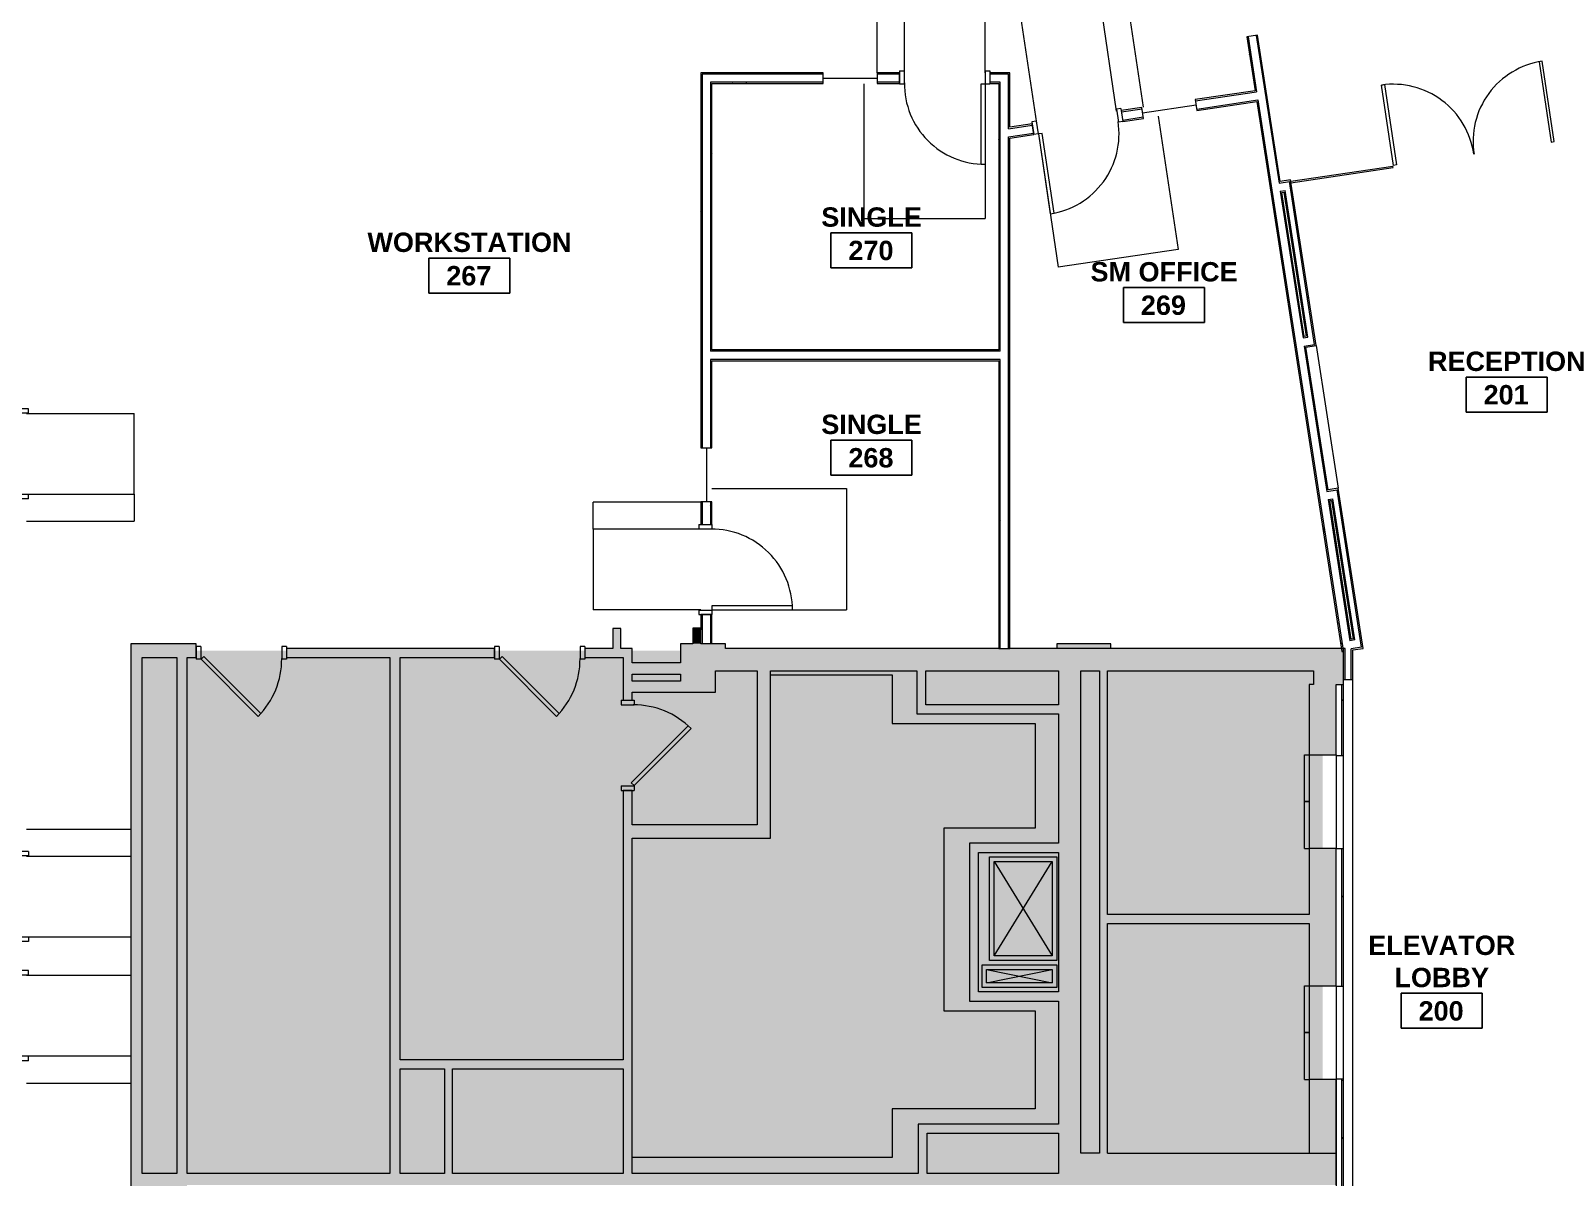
# Model space of a CAD drawing. Header units: inches. Extents: x 25331 to 28023, y 11893 to 13691.
# Drawn here: x 26046 to 26722, y 12765 to 13274 of the extents above; entities that cross this region are included whole.
import ezdxf

# ---------------------------------------------------------------- set-up
doc = ezdxf.new("R2010")
doc.units = ezdxf.units.IN
doc.header["$MEASUREMENT"] = 0
for name, color, linetype, lineweight in [('A-AREA-IDEN', 1, 'Continuous', 9), ('A-DETL', 8, 'Continuous', 13), ('A-DETL-GENF', 247, 'Continuous', 9), ('A-DETL-MEDM', 8, 'Continuous', 13), ('A-DOOR', 8, 'Continuous', 13), ('A-DOOR-FRAM', 8, 'Continuous', 20), ('A-GENM', 8, 'Continuous', 13), ('A-GLAZ', 8, 'Continuous', 13), ('A-WALL', 8, 'Continuous', 13), ('A-WALL-PATT', 8, 'Continuous', 13), ('I-WALL', 8, 'Continuous', 13), ('Q-SPCQ', 8, 'Continuous', 9)]:
    doc.layers.add(name, color=color, linetype=linetype, lineweight=lineweight)
doc.styles.add('Swis721 Lt BT_B', font='', dxfattribs={"height": 8.583975})
doc.styles.get('Swis721 Lt BT_B').set_extended_font_data('Swis721 Lt BT', bold=True)
pattern_1 = [(0, (0, 0), (30.72, 7.68), [1.267, -21.773, 1.267, -21.773, -122.88]), (0, (0, 0), (30.72, 7.68), [-46.08, 1.267, -44.813, 1.267, -21.773, -53.76]), (0, (0, 0), (30.72, 7.68), [-115.2, 1.267, -14.093, 1.267, -37.133]), (120, (11.52, 3.84), (-22.0110751, 22.7643004), [1.267, -21.773, 1.267, -21.773, -122.88]), (120, (11.52, 3.84), (-22.0110751, 22.7643004), [-46.08, 1.267, -44.813, 1.267, -21.773, -53.76]), (120, (11.52, 3.84), (-22.0110751, 22.7643004), [-115.2, 1.267, -14.093, 1.267, -37.133]), (240, (15.36, 19.2), (-8.7089249, -30.4443004), [1.267, -21.773, 1.267, -21.773, -122.88]), (240, (15.36, 19.2), (-8.7089249, -30.4443004), [-46.08, 1.267, -44.813, 1.267, -21.773, -53.76]), (240, (15.36, 19.2), (-8.7089249, -30.4443004), [-115.2, 1.267, -14.093, 1.267, -37.133])]

# ---------------------------------------------------------------- blocks, each defined once
blk = doc.blocks.new('Single Flush - OTJ_SOLIDFLUSH_ALUM-4757540-FIRST FLOOR CONSTRUCTION')
at = {"layer": 'A-DOOR'}
for p, q in [((-7.42, 28.2), (-8.65, 26.96)), ((17.91, 2.87), (-7.42, 28.2)), ((-8.65, 26.96), (16.67, 1.64)), ((16.67, 1.64), (17.91, 2.87))]:
    blk.add_line(p, q, dxfattribs=at)
blk.add_arc((17.91, 2.87), 35.81, 135, 180.5, dxfattribs=at)
at = {"layer": 'A-DOOR-FRAM'}
for p, q in [((-20, -2.88), (-20, 2.87)), ((-20, 2.87), (-18, 2.87)), ((-18, -2.88), (-18, 2.87)), ((18, -2.88), (18, 2.87)), ((18, 2.87), (20, 2.87)), ((20, -2.88), (20, 2.87)), ((-20, -2.88), (-18, -2.88)), ((18, -2.88), (20, -2.88))]:
    blk.add_line(p, q, dxfattribs=at)
blk = doc.blocks.new('Single Flush - OTJ_SOLIDFLUSH_ALUM-4900816-FIRST FLOOR CONSTRUCTION')
at = {"layer": 'A-DOOR'}
for p, q in [((16.16, 38.25), (16.16, 2.44)), ((17.91, 38.25), (16.16, 38.25)), ((17.91, 2.44), (17.91, 38.25)), ((16.16, 2.44), (17.91, 2.44))]:
    blk.add_line(p, q, dxfattribs=at)
blk.add_arc((17.91, 2.44), 35.81, 90, 180.5, dxfattribs=at)
at = {"layer": 'A-DOOR-FRAM'}
for p, q in [((-20, -3.31), (-20, 2.44)), ((-20, 2.44), (-18, 2.44)), ((-18, -3.31), (-18, 2.44)), ((18, -3.31), (18, 2.44)), ((18, 2.44), (20, 2.44)), ((20, -3.31), (20, 2.44)), ((-20, -3.31), (-18, -3.31)), ((18, -3.31), (20, -3.31))]:
    blk.add_line(p, q, dxfattribs=at)
at = {"layer": 'A-GENM'}
for p, q in [((-35.91, 62.25), (17.91, 62.25)), ((-35.91, 2.44), (-35.91, 62.25)), ((17.91, 2.44), (17.91, 62.25)), ((17.87, 2.44), (17.91, 2.44)), ((-29.91, -2.44), (-29.91, -50.25)), ((-17.91, -2.44), (-17.91, -50.25)), ((17.87, -2.44), (17.91, -2.44)), ((17.91, -2.44), (17.91, -50.25)), ((-17.91, -50.25), (-29.91, -50.25)), ((-17.91, -50.25), (17.91, -50.25))]:
    blk.add_line(p, q, dxfattribs=at)
blk = doc.blocks.new('Frameless opening with glazing - 24_ x 96_-4900874-FIRST FLOOR CONSTRUCTION')
at = {"layer": 'A-GLAZ'}
blk.add_line((-13.5, 0.0625), (10.5, 0.0625), dxfattribs=at)
blk = doc.blocks.new('Double Glass - Type 1-4810001-FIRST FLOOR CONSTRUCTION')
at = {"layer": 'A-DOOR'}
for p, q in [((-32.07, 36.78), (-30.69, 36.78)), ((-32.07, 0.78), (-32.07, 36.78)), ((-30.69, 36.78), (-30.69, 0.78)), ((38.68, 36.78), (38.68, 0.78)), ((40.06, 36.78), (38.68, 36.78)), ((40.06, 0.78), (40.06, 36.78)), ((-30.69, 0.78), (-32.07, 0.78)), ((38.68, 0.78), (40.06, 0.78))]:
    blk.add_line(p, q, dxfattribs=at)
for centre, start, end in [((-32.07, 0.78), 359.5, 90), ((40.06, 0.78), 90, 180.5)]:
    blk.add_arc(centre, 36, start, end, dxfattribs=at)
blk = doc.blocks.new('Single Flush - OTJ_SOLIDFLUSH_ALUM-V2-FIRST FLOOR CONSTRUCTION')
at = {"layer": 'A-DOOR'}
for p, q in [((16.16, 38.25), (16.16, 2.44)), ((17.91, 38.25), (16.16, 38.25)), ((17.91, 2.44), (17.91, 38.25)), ((16.16, 2.44), (17.91, 2.44))]:
    blk.add_line(p, q, dxfattribs=at)
blk.add_arc((17.91, 2.44), 35.81, 90, 180.5, dxfattribs=at)
at = {"layer": 'A-DOOR-FRAM'}
for p, q in [((-20, -3.31), (-20, 2.44)), ((-20, 2.44), (-18, 2.44)), ((-18, -3.31), (-18, 2.44)), ((18, -3.31), (18, 2.44)), ((18, 2.44), (20, 2.44)), ((20, -3.31), (20, 2.44)), ((-20, -3.31), (-18, -3.31)), ((18, -3.31), (20, -3.31))]:
    blk.add_line(p, q, dxfattribs=at)
at = {"layer": 'A-GENM'}
for p, q in [((-35.91, 62.25), (17.91, 62.25)), ((-35.91, 2.44), (-35.91, 62.25)), ((17.91, 2.44), (17.91, 62.25)), ((17.87, 2.44), (17.91, 2.44)), ((-29.91, -2.44), (-29.91, -48.69)), ((-17.91, -2.44), (-17.91, -48.69)), ((17.87, -2.44), (17.91, -2.44)), ((17.91, -2.44), (17.91, -48.69))]:
    blk.add_line(p, q, dxfattribs=at)
blk = doc.blocks.new('Single Flush - OTJ_SOLIDFLUSH_ALUM-V3-FIRST FLOOR CONSTRUCTION')
at = {"layer": 'A-DOOR'}
for p, q in [((16.16, -2.44), (17.91, -2.44)), ((16.16, -38.25), (16.16, -2.44)), ((17.91, -2.44), (17.91, -38.25)), ((17.91, -38.25), (16.16, -38.25))]:
    blk.add_line(p, q, dxfattribs=at)
blk.add_arc((17.91, -2.44), 35.81, 179.5, 270, dxfattribs=at)
at = {"layer": 'A-DOOR-FRAM'}
for p, q in [((-20, 3.31), (-20, -2.44)), ((-20, 3.31), (-18, 3.31)), ((-18, 3.31), (-18, -2.44)), ((18, 3.31), (18, -2.44)), ((18, 3.31), (20, 3.31)), ((20, 3.31), (20, -2.44)), ((-20, -2.44), (-18, -2.44)), ((18, -2.44), (20, -2.44))]:
    blk.add_line(p, q, dxfattribs=at)
at = {"layer": 'A-GENM'}
for p, q in [((-29.91, 2.44), (-29.91, 48.69)), ((-17.91, 2.44), (-17.91, 48.69)), ((17.91, 2.44), (17.91, 48.69)), ((17.87, 2.44), (17.91, 2.44)), ((-35.91, -2.44), (-35.91, -62.25)), ((17.87, -2.44), (17.91, -2.44)), ((17.91, -2.44), (17.91, -62.25)), ((-35.91, -62.25), (17.91, -62.25))]:
    blk.add_line(p, q, dxfattribs=at)
blk = doc.blocks.new('Single Flush - OTJ_SOLIDFLUSH_ALUM-4900275-FIRST FLOOR CONSTRUCTION')
at = {"layer": 'A-DOOR'}
for p, q in [((16.16, -2.44), (17.91, -2.44)), ((16.16, -38.25), (16.16, -2.44)), ((17.91, -2.44), (17.91, -38.25)), ((17.91, -38.25), (16.16, -38.25))]:
    blk.add_line(p, q, dxfattribs=at)
blk.add_arc((17.91, -2.44), 35.81, 179.5, 270, dxfattribs=at)
at = {"layer": 'A-DOOR-FRAM'}
for p, q in [((-20, 3.31), (-20, -2.44)), ((-20, 3.31), (-18, 3.31)), ((-18, 3.31), (-18, -2.44)), ((18, 3.31), (18, -2.44)), ((18, 3.31), (20, 3.31)), ((20, 3.31), (20, -2.44)), ((-20, -2.44), (-18, -2.44)), ((18, -2.44), (20, -2.44))]:
    blk.add_line(p, q, dxfattribs=at)
at = {"layer": 'A-GENM'}
for p, q in [((-17.91, 50.25), (-29.91, 50.25)), ((-29.91, 2.44), (-29.91, 50.25)), ((-17.91, 50.25), (17.91, 50.25)), ((-17.91, 2.44), (-17.91, 50.25)), ((17.91, 2.44), (17.91, 50.25)), ((17.87, 2.44), (17.91, 2.44)), ((-35.91, -2.44), (-35.91, -62.25)), ((17.87, -2.44), (17.91, -2.44)), ((17.91, -2.44), (17.91, -62.25)), ((-35.91, -62.25), (17.91, -62.25))]:
    blk.add_line(p, q, dxfattribs=at)
blk = doc.blocks.new('Elevator Door-Center _1_ - 41_-5274521-FIRST FLOOR CONSTRUCTION')
at = {"layer": 'Q-SPCQ'}
for p, q in [((-24.65, 8), (-4.03, 8)), ((-24.65, 8), (-24.65, 6)), ((-4.03, 6), (-4.03, 8)), ((-3.78, 8), (16.85, 8)), ((-3.78, 6), (-3.78, 8)), ((16.85, 8), (16.85, 6)), ((-4.03, 6), (-24.65, 6)), ((16.85, 6), (-3.78, 6))]:
    blk.add_line(p, q, dxfattribs=at)
blk = doc.blocks.new('Opening-Door - 96_ x 41_-5309854-FIRST FLOOR CONSTRUCTION')
at = {"layer": 'A-DETL-GENF'}
blk.add_line((20.18, 1.56), (-20.82, 1.56), dxfattribs=at)
at = {"layer": 'A-DETL-MEDM'}
for p, q in [((-20.82, 1.56), (-20.82, -1.56)), ((20.18, -1.56), (20.18, 1.56))]:
    blk.add_line(p, q, dxfattribs=at)
blk = doc.blocks.new('Opening-Door - 102 x 245-5279857-FIRST FLOOR CONSTRUCTION')
at = {"layer": 'A-DETL-GENF'}
for p, q in [((122.18, 2.13), (-122.82, 2.13)), ((-122.82, -2.12), (122.18, -2.12))]:
    blk.add_line(p, q, dxfattribs=at)
at = {"layer": 'A-DETL-MEDM'}
for p, q in [((-122.82, 2.13), (-122.82, -2.12)), ((122.18, -2.12), (122.18, 2.13))]:
    blk.add_line(p, q, dxfattribs=at)
blk = doc.blocks.new('Room Tag - Room Name and Number-3379422-FIRST FLOOR CONSTRUCTION')
at = {"layer": 'A-AREA-IDEN'}
for p, q in [((-0.1881, -0.1636), (-0.1881, -0.0018)), ((-0.1881, -0.0018), (0.1869, -0.0018)), ((0.1869, -0.0018), (-0.1881, -0.0018)), ((-0.1881, -0.0018), (-0.1881, -0.1636)), ((0.1869, -0.0018), (0.1869, -0.1636)), ((0.1869, -0.1636), (0.1869, -0.0018)), ((0.1869, -0.1636), (-0.1881, -0.1636)), ((-0.1881, -0.1636), (0.1869, -0.1636))]:
    blk.add_line(p, q, dxfattribs=at)

msp = doc.modelspace()

# ---------------------------------------------------------------- hatches: boundary and pattern name
at = {"layer": 'A-DETL-GENF'}
h = msp.add_hatch(color=256, dxfattribs=at)
h.paths.add_polyline_path([(26980.32, 12643.67), (27050.32, 12643.67), (27050.32, 12659.84), (27089.92, 12659.84), (27089.92, 12683.41), (27093.42, 12683.41), (27093.42, 12644.86), (27193.92, 12644.86), (27193.92, 12726.41), (27189.92, 12726.41), (27189.92, 12733.41), (27193.92, 12733.41), (27193.92, 12916.76), (27253.72, 12916.76), (27253.72, 12996.11), (27073.92, 12996.11), (27073.92, 12862.87), (27133.92, 12862.87), (27133.92, 12859.37), (27097.92, 12859.37), (27097.92, 12733.41), (27144.92, 12733.41), (27144.92, 12726.41), (27093.42, 12726.41), (27093.42, 12723.41), (27089.92, 12723.41), (27089.92, 12757.39), (27088.42, 12757.39), (27088.42, 12760.89), (27089.92, 12760.89), (27089.92, 12859.37), (27047.92, 12859.37), (27047.92, 12814.88), (27044.42, 12814.88), (27044.42, 12859.37), (26991.69, 12859.37), (26991.69, 12771.38), (27044.42, 12771.38), (27044.42, 12774.88), (27047.92, 12774.88), (27047.92, 12760.89), (27048.42, 12760.89), (27048.42, 12757.39), (26980.32, 12757.36), (26980.32, 12734.57), (26976.82, 12734.57), (26976.82, 12757.36), (26976.19, 12757.36), (26976.19, 12784.36), (26971.67, 12784.36), (26971.67, 12788.36), (26988.19, 12788.36), (26988.19, 12862.87), (27049.92, 12862.87), (27049.92, 12996.11), (26900.43, 12996.11), (26900.43, 12815.84), (26895.43, 12815.84), (26895.43, 12788.36), (26931.67, 12788.36), (26931.67, 12784.36), (26895.43, 12784.36), (26895.43, 12765.13), (26883.43, 12765.13), (26883.43, 12692.32), (26976.82, 12692.32), (26976.82, 12694.57), (26980.32, 12694.57), (26980.32, 12644.06)], flags=0)
h.paths.add_polyline_path([(27273.47, 12643.67), (27286.6, 12643.67), (27286.6, 12644.86), (27288.29, 12644.86), (27288.29, 12862.26), (27198.54, 12862.26), (27198.54, 12644.86), (27246.6, 12644.86), (27246.6, 12643.67), (27272.45, 12643.67)], flags=0)
h.paths.add_polyline_path([(27089.92, 12643.67), (27089.92, 12657.84), (27052.32, 12657.84), (27052.32, 12643.67), (27052.63, 12643.67)], flags=0)
h.paths.add_polyline_path([(27295.95, 12644.86), (27295.95, 12862.26), (27292.91, 12862.26), (27292.91, 12644.86)], flags=0)
h.paths.add_polyline_path([(27300.58, 12644.86), (27306.55, 12644.86), (27306.55, 12862.26), (27300.58, 12862.26), (27300.58, 12645.36)], flags=0)
h.paths.add_polyline_path([(26780.68, 12645.98), (26879.93, 12645.98), (26879.93, 12765.13), (26780.35, 12765.13), (26780.35, 12732.42), (26775.35, 12732.42), (26775.35, 12690.92), (26780.35, 12690.92), (26780.35, 12645.98), (26780.54, 12645.98)], flags=0)
h.paths.add_polyline_path([(26976.82, 12645.98), (26976.82, 12656.84), (26883.43, 12656.84), (26883.43, 12645.98), (26975.35, 12645.98)], flags=0)
h.paths.add_polyline_path([(26884.56, 12660.34), (26976.82, 12660.34), (26976.82, 12688.82), (26883.43, 12688.82), (26883.43, 12660.34)], flags=0)
h.paths.add_polyline_path([(27010.17, 12762.39), (27036.44, 12762.39), (27036.44, 12766.38), (26991.69, 12766.38), (26991.69, 12762.39)], flags=0)
h.paths.add_polyline_path([(26110.71, 12767.11), (26110.71, 12996.11), (26095.35, 12996.11), (26095.35, 12767.11), (26098.47, 12767.11)], flags=0)
h.paths.add_polyline_path([(26209.96, 12767.11), (26229.64, 12767.11), (26229.64, 12813.56), (26209.96, 12813.56)], flags=0)
h.paths.add_polyline_path([(26312.85, 12767.11), (26439.82, 12767.11), (26439.82, 12789.09), (26502.07, 12789.09), (26502.07, 12843.66), (26462.69, 12843.66), (26462.69, 12913.61), (26502.07, 12913.61), (26502.07, 12971.12), (26439.32, 12971.12), (26439.32, 12990.11), (26374.31, 12990.11), (26374.31, 12915.83), (26312.85, 12915.83), (26312.85, 12813.56)], flags=0)
h.paths.add_polyline_path([(26233.14, 12767.11), (26308.85, 12767.11), (26308.85, 12813.56), (26233.14, 12813.56), (26233.14, 12767.86)], flags=0)
h.paths.add_polyline_path([(26443.82, 12767.11), (26502.07, 12767.11), (26502.07, 12785.09), (26443.82, 12785.09)], flags=0)
h.paths.add_polyline_path([(26205.33, 12767.11), (26205.33, 12996.11), (26159.42, 12996.11), (26159.42, 12999.11), (26119.42, 12999.11), (26119.42, 12996.11), (26115.33, 12996.11), (26115.35, 12767.11), (26201.96, 12767.11)], flags=0)
h.paths.add_polyline_path([(26881.43, 12775.13), (26881.43, 12878.23), (26780.35, 12878.23), (26780.35, 12849.04), (26775.35, 12849.04), (26775.35, 12807.54), (26780.35, 12807.54), (26780.35, 12775.13), (26879.93, 12775.13)], flags=0)
h.paths.add_polyline_path([(26520.32, 12776.11), (26520.32, 12990.11), (26512.07, 12990.11), (26512.07, 12776.11)], flags=0)
h.paths.add_polyline_path([(26612.11, 12776.11), (26613.35, 12776.11), (26613.35, 12808.86), (26619.35, 12808.86), (26619.35, 12850.36), (26613.35, 12850.36), (26613.35, 12878.07), (26523.82, 12878.07), (26523.82, 12776.11), (26611.35, 12776.11)], flags=0)
h.paths.add_polyline_path([(26308.85, 12817.56), (26308.85, 12937.11), (26312.85, 12937.11), (26312.85, 12921.83), (26368.31, 12921.83), (26368.31, 12990.11), (26349.82, 12990.11), (26349.82, 12980.62), (26312.85, 12980.62), (26312.85, 12977.11), (26308.85, 12977.11), (26308.85, 12996.11), (26291.85, 12996.11), (26291.85, 12999.11), (26251.85, 12999.11), (26251.85, 12996.11), (26209.96, 12996.11), (26209.96, 12817.56), (26233.14, 12817.56)], flags=0)
h.paths.add_polyline_path([(26476.24, 12847.66), (26502.07, 12847.66), (26502.07, 12909.61), (26466.69, 12909.61), (26466.69, 12847.66), (26475.62, 12847.66)], flags=0)
h.paths.add_polyline_path([(27056.92, 12862.87), (27066.92, 12862.87), (27066.92, 12996.11), (27056.92, 12996.11), (27056.92, 12864.39)], flags=0)
h.paths.add_polyline_path([(27198.71, 12866.89), (27270.72, 12866.89), (27270.72, 12996.11), (27261.72, 12996.11), (27261.72, 12912.76), (27198.54, 12912.76), (27198.54, 12866.89)], flags=0)
h.paths.add_polyline_path([(26523.95, 12882.07), (26613.35, 12882.07), (26613.35, 12911.36), (26619.35, 12911.36), (26619.35, 12952.86), (26613.35, 12952.86), (26613.35, 12984.11), (26615.35, 12984.11), (26615.35, 12990.11), (26523.82, 12990.11), (26523.82, 12882.07)], flags=0)
h.paths.add_polyline_path([(26781.82, 12882.23), (26881.43, 12882.23), (26881.43, 12986.11), (26780.35, 12986.11), (26780.35, 12957.77), (26775.35, 12957.77), (26775.35, 12916.27), (26780.35, 12916.27), (26780.35, 12882.23)], flags=0)
h.paths.add_polyline_path([(26466.69, 12975.12), (26502.07, 12975.12), (26502.07, 12990.11), (26443.32, 12990.11), (26443.32, 12975.12), (26462.69, 12975.12)], flags=0)
h.paths.add_polyline_path([(26318.55, 12985.62), (26334.32, 12985.62), (26334.32, 12988.61), (26312.85, 12988.61), (26312.85, 12985.62)], flags=0)
h.paths.add_polyline_path([(26316.61, 12993.61), (26334.32, 12993.61), (26334.32, 12999.11), (26312.85, 12999.11), (26312.85, 12993.61)], flags=0)
at = {"layer": 'A-WALL-PATT'}
h = msp.add_hatch(dxfattribs=at)
h.set_pattern_fill('FP2_2', color=256, style=0, pattern_type=2)
h.set_pattern_definition(pattern_1)
h.paths.add_polyline_path([(26627.88, 13000.11), (26628.37, 13000.11), (26590.65, 13243.37), (26590.03, 13243.28), (26627.74, 13000.11), (26627.84, 13000.11)], flags=0)
h.paths.add_polyline_path([(26589.47, 13246.86), (26590.09, 13246.95), (26586.3, 13271.43), (26585.68, 13271.33), (26589.46, 13246.95)], flags=0)
h = msp.add_hatch(dxfattribs=at)
h.set_pattern_fill('FP2_2', color=256, style=0, pattern_type=2)
h.set_pattern_definition(pattern_1)
h.paths.add_polyline_path([(26631.42, 13004.12), (26632.04, 13004.22), (26622.42, 13066.24), (26621.8, 13066.14), (26631.38, 13004.35)], flags=0)
h.paths.add_polyline_path([(26621.24, 13069.72), (26621.86, 13069.82), (26611.86, 13134.3), (26611.24, 13134.2), (26621.13, 13070.44)], flags=0)
h.paths.add_polyline_path([(26610.69, 13137.79), (26611.31, 13137.88), (26601.21, 13203), (26600.59, 13202.9), (26610.48, 13139.11)], flags=0)
h.paths.add_polyline_path([(26600.04, 13206.48), (26600.65, 13206.58), (26590.5, 13272.08), (26589.88, 13271.98), (26595.13, 13238.12)], flags=0)
h = msp.add_hatch(dxfattribs=at)
h.set_pattern_fill('FP2_2', color=256, style=0, pattern_type=2)
h.set_pattern_definition(pattern_1)
h.paths.add_polyline_path([(26343.98, 13002.11), (26343.98, 13015.1), (26343.35, 13015.1), (26343.35, 13002.11)], flags=0)
h.paths.add_polyline_path([(26343.35, 13055.1), (26343.98, 13055.1), (26343.98, 13065.1), (26343.35, 13065.1)], flags=0)
h.paths.add_polyline_path([(26343.98, 13089.1), (26343.98, 13255.48), (26343.35, 13255.48), (26343.35, 13089.1)], flags=0)
h = msp.add_hatch(dxfattribs=at)
h.set_pattern_fill('FP2_2', color=256, style=0, pattern_type=2)
h.set_pattern_definition(pattern_1)
h.paths.add_polyline_path([(26480.49, 13000.11), (26480.49, 13227.05), (26479.87, 13226.96), (26479.87, 13000.11)], flags=0)
h.paths.add_polyline_path([(26479.87, 13230.62), (26480.49, 13230.71), (26480.49, 13254.86), (26479.87, 13254.86), (26479.87, 13230.71)], flags=0)
h = msp.add_hatch(dxfattribs=at)
h.set_pattern_fill('FP2_2', color=256, style=0, pattern_type=2)
h.set_pattern_definition(pattern_1)
h.paths.add_polyline_path([(26348.23, 13002.11), (26348.23, 13015.1), (26347.6, 13015.1), (26347.6, 13002.11)], flags=0)
h.paths.add_polyline_path([(26347.6, 13055.1), (26348.23, 13055.1), (26348.23, 13065.1), (26347.6, 13065.1)], flags=0)
h.paths.add_polyline_path([(26348.23, 13089.1), (26348.23, 13128.29), (26347.6, 13128.29), (26347.6, 13089.1)], flags=0)
h.paths.add_polyline_path([(26348.23, 13131.92), (26348.23, 13251.23), (26347.6, 13251.23), (26347.6, 13131.92), (26347.94, 13131.92)], flags=0)
h = msp.add_hatch(dxfattribs=at)
h.set_pattern_fill('FP2_2', color=256, style=0, pattern_type=2)
h.set_pattern_definition(pattern_1)
h.paths.add_polyline_path([(26421.62, 13250.61), (26431.62, 13250.61), (26431.62, 13251.23), (26421.62, 13251.23)], flags=0)
h.paths.add_polyline_path([(26397.62, 13250.61), (26397.62, 13251.23), (26348.23, 13251.23), (26348.23, 13250.61), (26354.47, 13250.61)], flags=0)
h.paths.add_polyline_path([(26475.62, 13250.61), (26476.24, 13250.61), (26476.24, 13251.23), (26471.62, 13251.23), (26471.62, 13250.61), (26472.06, 13250.61)], flags=0)
h = msp.add_hatch(dxfattribs=at)
h.set_pattern_fill('FP2_2', color=256, style=0, pattern_type=2)
h.set_pattern_definition(pattern_1)
h.paths.add_polyline_path([(26476.24, 13000.11), (26476.24, 13128.29), (26475.62, 13128.29), (26475.62, 13000.11)], flags=0)
h.paths.add_polyline_path([(26476.24, 13131.92), (26476.24, 13250.61), (26475.62, 13250.61), (26475.62, 13131.92)], flags=0)
h = msp.add_hatch(dxfattribs=at)
h.set_pattern_fill('FP2_2', color=256, style=0, pattern_type=2)
h.set_pattern_definition(pattern_1)
h.paths.add_polyline_path([(26615.81, 13134.91), (26616.43, 13135.01), (26605.22, 13207.29), (26604.61, 13207.19), (26615.8, 13135.01)], flags=0)
h = msp.add_hatch(dxfattribs=at)
h.set_pattern_fill('FP2_2', color=256, style=0, pattern_type=2)
h.set_pattern_definition(pattern_1)
h.paths.add_polyline_path([(26612.08, 13138.63), (26612.69, 13138.73), (26602.79, 13202.61), (26602.17, 13202.51), (26612, 13139.11)], flags=0)
h = msp.add_hatch(dxfattribs=at)
h.set_pattern_fill('FP2_2', color=256, style=0, pattern_type=2)
h.set_pattern_definition(pattern_1)
h.paths.add_polyline_path([(26348.23, 13127.67), (26475.62, 13127.67), (26475.62, 13128.29), (26348.23, 13128.29)], flags=0)
h = msp.add_hatch(dxfattribs=at)
h.set_pattern_fill('FP2_2', color=256, style=0, pattern_type=2)
h.set_pattern_definition(pattern_1)
h.paths.add_polyline_path([(26636.64, 13000.63), (26637.26, 13000.73), (26626.43, 13070.53), (26625.81, 13070.43), (26636.63, 13000.73)], flags=0)
h = msp.add_hatch(dxfattribs=at)
h.set_pattern_fill('FP2_2', color=256, style=0, pattern_type=2)
h.set_pattern_definition(pattern_1)
h.paths.add_polyline_path([(26632.9, 13004.35), (26633.52, 13004.45), (26624, 13065.85), (26623.38, 13065.75), (26632.89, 13004.45)], flags=0)
for points in [[(26343.35, 13002.11), (26343.35, 13009.11), (26339.85, 13009.11), (26339.85, 13002.11)], [(26304.35, 13000.11), (26307.85, 13000.11), (26307.85, 13008.86), (26304.35, 13008.86), (26304.35, 13002.11)], [(26119.35, 12996.11), (26119.35, 13002.11), (26090.35, 13002.11), (26090.35, 12996.11), (26115.33, 12996.11)], [(26095.35, 12767.11), (26095.35, 12996.11), (26090.35, 12996.11), (26090.35, 12767.11), (26092.19, 12767.11)], [(26115.33, 12767.11), (26115.33, 12996.11), (26110.71, 12996.11), (26110.71, 12767.11)], [(26206.21, 12767.11), (26209.96, 12767.11), (26209.96, 12996.11), (26205.33, 12996.11), (26205.33, 12767.11)], [(26349.82, 12990.11), (26354.35, 12990.11), (26354.35, 13002.11), (26334.32, 13002.11), (26334.32, 12990.11), (26348.23, 12990.11)], [(26354.35, 12990.11), (26615.35, 12990.11), (26615.35, 13000.11), (26354.35, 13000.11)], [(26523.82, 13000.11), (26525.35, 13000.11), (26525.35, 13002.11), (26501.35, 13002.11), (26501.35, 13000.11), (26520.32, 13000.11)], [(26625.35, 12984.11), (26628.48, 12984.11), (26628.48, 12986.13), (26629.35, 12986.13), (26629.35, 13000.11), (26615.35, 13000.11), (26615.35, 12984.11), (26616.75, 12984.11)], [(26312.85, 12988.61), (26334.32, 12988.61), (26334.32, 12993.61), (26312.85, 12993.61), (26312.85, 12990.11)], [(26334.32, 12980.62), (26349.82, 12980.62), (26349.82, 12990.11), (26334.32, 12990.11), (26334.32, 12985.62)], [(26374.31, 12915.83), (26374.31, 12990.11), (26368.31, 12990.11), (26368.31, 12915.83)], [(26443.32, 12971.12), (26443.32, 12990.11), (26439.32, 12990.11), (26439.32, 12971.12)], [(26512.07, 12762.11), (26512.07, 12990.11), (26502.07, 12990.11), (26502.07, 12762.11), (26505.35, 12762.11)], [(26520.32, 12776.11), (26523.82, 12776.11), (26523.82, 12990.11), (26520.32, 12990.11), (26520.32, 12842.08)], [(26334.32, 12980.62), (26334.32, 12985.62), (26312.85, 12985.62), (26312.85, 12980.62)], [(26462.69, 12971.12), (26502.07, 12971.12), (26502.07, 12975.12), (26443.32, 12975.12), (26443.32, 12971.12)], [(26354.47, 12915.83), (26368.31, 12915.83), (26368.31, 12921.83), (26312.85, 12921.83), (26312.85, 12915.83)], [(26462.69, 12843.66), (26466.69, 12843.66), (26466.69, 12913.61), (26462.69, 12913.61)], [(26485.61, 12909.61), (26502.07, 12909.61), (26502.07, 12913.61), (26466.69, 12913.61), (26466.69, 12909.61), (26480.49, 12909.61)], [(26613.35, 12878.07), (26613.35, 12882.07), (26523.82, 12882.07), (26523.82, 12878.07), (26611.62, 12878.07)], [(26475.62, 12843.66), (26502.07, 12843.66), (26502.07, 12847.66), (26466.69, 12847.66), (26466.69, 12843.66)], [(26233.14, 12813.56), (26308.85, 12813.56), (26308.85, 12817.56), (26209.96, 12817.56), (26209.96, 12813.56), (26229.64, 12813.56)], [(26229.64, 12767.11), (26233.14, 12767.11), (26233.14, 12813.56), (26229.64, 12813.56)], [(26616.75, 12776.11), (26625.35, 12776.11), (26625.35, 12807.23), (26613.35, 12807.23), (26613.35, 12776.11)], [(26443.82, 12767.11), (26443.82, 12789.09), (26439.82, 12789.09), (26439.82, 12767.11)], [(26485.61, 12785.09), (26502.07, 12785.09), (26502.07, 12789.09), (26443.82, 12789.09), (26443.82, 12785.09)], [(26612.11, 12762.11), (26625.35, 12762.11), (26625.35, 12776.11), (26512.07, 12776.11), (26512.07, 12762.11), (26523.82, 12762.11)], [(26095.23, 12760.11), (26115.35, 12760.11), (26115.33, 12767.11), (26090.35, 12767.11), (26090.35, 12760.11), (26092.19, 12760.11)], [(26502.07, 12762.11), (26502.07, 12767.11), (26115.35, 12767.11), (26115.35, 12762.11), (26485.61, 12762.11)]]:
    msp.add_hatch(color=256, dxfattribs=at).paths.add_polyline_path(points, flags=0)
h = msp.add_hatch(dxfattribs=at)
h.set_pattern_fill('FP2_2', color=256, style=0, pattern_type=2)
h.set_pattern_definition(pattern_1)
h.paths.add_polyline_path([(26631.51, 13003.5), (26633.61, 13003.83), (26633.52, 13004.45), (26631.42, 13004.12), (26631.5, 13003.57)], flags=0)
h = msp.add_hatch(color=256, dxfattribs=at)
h.paths.add_polyline_path([(26119.35, 12996.11), (26119.42, 12996.11), (26119.42, 13000.11), (26119.35, 13000.11)], flags=0)
h.paths.add_polyline_path([(26159.42, 12996.11), (26251.85, 12996.11), (26251.85, 13000.11), (26159.42, 13000.11)], flags=0)
h.paths.add_polyline_path([(26308.85, 12996.11), (26312.85, 12996.11), (26312.85, 13000.11), (26291.85, 13000.11), (26291.85, 12996.11)], flags=0)
h = msp.add_hatch(color=256, dxfattribs=at)
h.paths.add_polyline_path([(26312.85, 12767.11), (26312.85, 12937.11), (26308.85, 12937.11), (26308.85, 12767.11)], flags=0)
h.paths.add_polyline_path([(26312.85, 12977.11), (26312.85, 12996.11), (26308.85, 12996.11), (26308.85, 12977.11)], flags=0)
h = msp.add_hatch(color=256, dxfattribs=at)
h.paths.add_polyline_path([(26616.75, 12909.73), (26625.35, 12909.73), (26625.35, 12911.36), (26613.35, 12911.36), (26613.35, 12909.73), (26615.35, 12909.73)], flags=0)
h.paths.add_polyline_path([(26613.35, 12952.86), (26625.35, 12952.86), (26625.35, 12984.11), (26613.35, 12984.11)], flags=0)
h = msp.add_hatch(dxfattribs=at)
h.set_pattern_fill('FP2_2', color=256, style=0, pattern_type=2)
h.set_pattern_definition(pattern_1)
h.paths.add_polyline_path([(26628.48, 12697.88), (26628.48, 12809.11), (26627.85, 12809.11), (26627.85, 12701.21)], flags=0)
h.paths.add_polyline_path([(26627.85, 12850.11), (26628.48, 12850.11), (26628.48, 12911.36), (26627.85, 12911.36), (26627.85, 12850.36)], flags=0)
h.paths.add_polyline_path([(26628.48, 12952.36), (26628.48, 12984.11), (26627.85, 12984.11), (26627.85, 12952.36)], flags=0)
h = msp.add_hatch(color=256, dxfattribs=at)
h.paths.add_polyline_path([(26625.35, 12807.23), (26625.35, 12808.86), (26613.35, 12808.86), (26613.35, 12807.23), (26616.75, 12807.23)], flags=0)
h.paths.add_polyline_path([(26615.35, 12850.36), (26625.35, 12850.36), (26625.35, 12909.73), (26613.35, 12909.73), (26613.35, 12850.36)], flags=0)

# ---------------------------------------------------------------- linework, layer by layer
at = {"layer": 'A-DETL'}
for p, q in [((26374.31, 12988.32), (26428.3, 12988.32)), ((26428.3, 12988.32), (26428.3, 12966.83)), ((26428.3, 12966.83), (26491.8, 12966.83)), ((26491.8, 12966.83), (26491.8, 12920.32)), ((26451.17, 12920.32), (26451.17, 12839.37)), ((26491.8, 12920.32), (26451.17, 12920.32)), ((26471.57, 12907.61), (26501.38, 12907.61)), ((26471.57, 12861.65), (26471.57, 12907.61)), ((26501.38, 12907.61), (26501.38, 12861.65)), ((26473.57, 12905.62), (26499.32, 12863.65)), ((26473.57, 12863.65), (26499.32, 12905.62)), ((26473.57, 12905.62), (26499.32, 12905.62)), ((26473.57, 12863.65), (26473.57, 12905.62)), ((26499.32, 12905.62), (26499.32, 12863.65)), ((26501.38, 12861.65), (26471.57, 12861.65)), ((26499.32, 12863.65), (26473.57, 12863.65)), ((26468.19, 12859.65), (26501.38, 12859.65)), ((26468.19, 12849.66), (26468.19, 12859.65)), ((26470.19, 12857.65), (26499.32, 12851.66)), ((26470.19, 12851.66), (26499.32, 12857.65)), ((26470.19, 12857.65), (26499.32, 12857.65)), ((26470.19, 12851.66), (26470.19, 12857.65)), ((26499.32, 12857.65), (26499.32, 12851.66)), ((26501.38, 12859.65), (26501.38, 12849.66)), ((26501.38, 12849.66), (26468.19, 12849.66)), ((26499.32, 12851.66), (26470.19, 12851.66)), ((26451.17, 12839.37), (26491.8, 12839.37)), ((26491.8, 12839.37), (26491.8, 12795.79)), ((26428.3, 12795.79), (26428.3, 12774.31)), ((26491.8, 12795.79), (26428.3, 12795.79)), ((26428.3, 12774.31), (26312.85, 12774.31))]:
    msp.add_line(p, q, dxfattribs=at)
at = {"layer": 'A-WALL'}
for p, q in [((26586.3, 13271.43), (26590.09, 13246.95)), ((26589.88, 13271.98), (26600.04, 13206.48)), ((26343.98, 13254.86), (26343.98, 13089.1)), ((26397.62, 13254.86), (26343.98, 13254.86)), ((26431.62, 13254.86), (26421.62, 13254.86)), ((26479.87, 13254.86), (26471.62, 13254.86)), ((26479.87, 13230.62), (26479.87, 13254.86)), ((26347.6, 13251.23), (26347.6, 13131.92)), ((26397.62, 13251.23), (26347.6, 13251.23)), ((26431.62, 13251.23), (26421.62, 13251.23)), ((26476.24, 13251.23), (26471.62, 13251.23)), ((26476.24, 13131.92), (26476.24, 13251.23)), ((26562.96, 13242.93), (26590.09, 13246.95)), ((26530.09, 13238.06), (26539.22, 13239.41)), ((26563.49, 13239.35), (26590.65, 13243.37)), ((26590.65, 13243.37), (26628.49, 12999.37)), ((26479.87, 13230.62), (26490.52, 13232.2)), ((26530.62, 13234.48), (26539.75, 13235.83)), ((26479.87, 13226.96), (26491.05, 13228.61)), ((26479.87, 13000.11), (26479.87, 13226.96)), ((26600.04, 13206.48), (26604.61, 13207.19)), ((26615.81, 13134.91), (26604.61, 13207.19)), ((26600.59, 13202.9), (26602.69, 13203.23)), ((26600.59, 13202.9), (26610.69, 13137.79)), ((26612.79, 13138.11), (26602.69, 13203.23)), ((26610.69, 13137.79), (26612.79, 13138.11)), ((26476.24, 13131.92), (26347.6, 13131.92)), ((26611.24, 13134.2), (26615.81, 13134.91)), ((26611.24, 13134.2), (26621.24, 13069.72)), ((26347.6, 13128.29), (26347.6, 13089.1)), ((26476.24, 13128.29), (26347.6, 13128.29)), ((26476.24, 13000.11), (26476.24, 13128.29)), ((26621.24, 13069.72), (26625.81, 13070.43)), ((26636.64, 13000.63), (26625.81, 13070.43)), ((26343.98, 13065.1), (26343.98, 13055.1)), ((26347.6, 13065.1), (26347.6, 13055.1)), ((26621.8, 13066.14), (26623.9, 13066.47)), ((26621.8, 13066.14), (26631.51, 13003.5)), ((26633.61, 13003.83), (26623.9, 13066.47)), ((26343.98, 13015.1), (26343.98, 13002.11)), ((26347.6, 13015.1), (26347.6, 13002.11)), ((26633.61, 13003.83), (26631.51, 13003.5)), ((26119.35, 13002.11), (26090.35, 13002.11)), ((26090.35, 13002.11), (26090.35, 12996.11)), ((26095.35, 12996.11), (26110.71, 12996.11)), ((26110.71, 12996.11), (26110.71, 12767.11)), ((26115.33, 12767.11), (26115.33, 12996.11)), ((26115.33, 12996.11), (26119.42, 12996.11)), ((26119.35, 13000.11), (26119.35, 13002.11)), ((26119.42, 13000.11), (26119.35, 13000.11)), ((26119.42, 12996.11), (26119.42, 13000.11)), ((26251.85, 13000.11), (26159.42, 13000.11)), ((26159.42, 13000.11), (26159.42, 12996.11)), ((26159.42, 12996.11), (26205.33, 12996.11)), ((26205.33, 12996.11), (26205.33, 12767.11)), ((26209.96, 12996.11), (26251.85, 12996.11)), ((26209.96, 12817.56), (26209.96, 12996.11)), ((26251.85, 12996.11), (26251.85, 13000.11)), ((26304.35, 13000.11), (26291.85, 13000.11)), ((26291.85, 13000.11), (26291.85, 12996.11)), ((26291.85, 12996.11), (26308.85, 12996.11)), ((26312.85, 13000.11), (26307.85, 13000.11)), ((26308.85, 12996.11), (26308.85, 12977.11)), ((26312.85, 12993.61), (26312.85, 13000.11)), ((26339.85, 13002.11), (26334.32, 13002.11)), ((26334.32, 13002.11), (26334.32, 12993.61)), ((26354.35, 13002.11), (26343.35, 13002.11)), ((26354.35, 13000.11), (26354.35, 13002.11)), ((26475.62, 13000.11), (26354.35, 13000.11)), ((26475.62, 13000.11), (26480.49, 13000.11)), ((26629.35, 13000.11), (26480.49, 13000.11)), ((26628.48, 12999.36), (26628.49, 12999.37)), ((26628.48, 12999.36), (26628.48, 12998.73)), ((26629.35, 12986.13), (26629.35, 13000.11)), ((26636.64, 13000.63), (26632.1, 12999.93)), ((26632.1, 12986.13), (26632.1, 12999.93)), ((26349.82, 12990.11), (26368.31, 12990.11)), ((26349.82, 12980.62), (26349.82, 12990.11)), ((26368.31, 12990.11), (26368.31, 12921.83)), ((26374.31, 12915.83), (26374.31, 12990.11)), ((26374.31, 12990.11), (26439.32, 12990.11)), ((26439.32, 12990.11), (26439.32, 12971.12)), ((26443.32, 12975.12), (26443.32, 12990.11)), ((26443.32, 12990.11), (26502.07, 12990.11)), ((26502.07, 12990.11), (26502.07, 12975.12)), ((26512.07, 12776.11), (26512.07, 12990.11)), ((26512.07, 12990.11), (26520.32, 12990.11)), ((26523.82, 12990.11), (26615.35, 12990.11)), ((26615.35, 12990.11), (26615.35, 12984.11)), ((26312.85, 12985.62), (26312.85, 12988.61)), ((26334.32, 12988.61), (26334.32, 12985.62)), ((26615.35, 12984.11), (26613.35, 12984.11)), ((26613.35, 12984.11), (26613.35, 12952.86)), ((26625.35, 12952.86), (26625.35, 12984.11)), ((26625.35, 12984.11), (26628.48, 12984.11)), ((26627.85, 12952.36), (26627.85, 12984.11)), ((26308.85, 12977.11), (26312.85, 12977.11)), ((26312.85, 12977.11), (26312.85, 12980.62)), ((26334.32, 12980.62), (26349.82, 12980.62)), ((26439.32, 12971.12), (26502.07, 12971.12)), ((26502.07, 12975.12), (26443.32, 12975.12)), ((26502.07, 12971.12), (26502.07, 12913.61)), ((26613.35, 12952.86), (26625.35, 12952.86)), ((26312.85, 12937.11), (26308.85, 12937.11)), ((26308.85, 12937.11), (26308.85, 12817.56)), ((26312.85, 12921.83), (26312.85, 12937.11)), ((26368.31, 12921.83), (26312.85, 12921.83)), ((26312.85, 12767.11), (26312.85, 12915.83)), ((26312.85, 12915.83), (26374.31, 12915.83)), ((26462.69, 12913.61), (26462.69, 12843.66)), ((26502.07, 12913.61), (26462.69, 12913.61)), ((26466.69, 12847.66), (26466.69, 12909.61)), ((26466.69, 12909.61), (26502.07, 12909.61)), ((26502.07, 12909.61), (26502.07, 12847.66)), ((26613.35, 12911.36), (26613.35, 12882.07)), ((26625.35, 12911.36), (26613.35, 12911.36)), ((26625.35, 12850.36), (26625.35, 12911.36)), ((26627.85, 12850.11), (26627.85, 12911.36)), ((26613.35, 12882.07), (26523.82, 12882.07)), ((26523.82, 12878.07), (26613.35, 12878.07)), ((26613.35, 12878.07), (26613.35, 12850.36)), ((26502.07, 12847.66), (26466.69, 12847.66)), ((26613.35, 12850.36), (26625.35, 12850.36)), ((26462.69, 12843.66), (26502.07, 12843.66)), ((26502.07, 12843.66), (26502.07, 12789.09)), ((26308.85, 12817.56), (26209.96, 12817.56)), ((26209.96, 12767.11), (26209.96, 12813.56)), ((26209.96, 12813.56), (26229.64, 12813.56)), ((26233.14, 12813.56), (26308.85, 12813.56)), ((26308.85, 12813.56), (26308.85, 12767.11)), ((26625.35, 12808.86), (26613.35, 12808.86)), ((26613.35, 12808.86), (26613.35, 12776.11)), ((26625.35, 12762.11), (26625.35, 12808.86)), ((26627.85, 12701.21), (26627.85, 12809.11)), ((26439.82, 12789.09), (26439.82, 12767.11)), ((26502.07, 12789.09), (26439.82, 12789.09)), ((26443.82, 12767.11), (26443.82, 12785.09)), ((26443.82, 12785.09), (26502.07, 12785.09)), ((26502.07, 12785.09), (26502.07, 12767.11)), ((26520.32, 12776.11), (26512.07, 12776.11)), ((26523.82, 12776.11), (26625.35, 12776.11)), ((26090.35, 12767.11), (26090.35, 12760.11)), ((26110.71, 12767.11), (26095.35, 12767.11)), ((26115.35, 12767.11), (26115.33, 12767.11))]:
    msp.add_line(p, q, dxfattribs=at)
at = {"layer": 'I-WALL'}
for p, q in [((26590.5, 13272.08), (26585.68, 13271.33)), ((26585.68, 13271.33), (26589.38, 13247.48)), ((26600.56, 13207.2), (26590.5, 13272.08)), ((26343.35, 13255.48), (26343.35, 13089.1)), ((26397.62, 13255.48), (26343.35, 13255.48)), ((26397.62, 13250.61), (26397.62, 13255.48)), ((26431.62, 13255.48), (26421.62, 13255.48)), ((26421.62, 13255.48), (26421.62, 13250.61)), ((26431.62, 13250.61), (26431.62, 13255.48)), ((26480.49, 13255.48), (26471.62, 13255.48)), ((26471.62, 13255.48), (26471.62, 13250.61)), ((26480.49, 13231.35), (26480.49, 13255.48)), ((26348.23, 13132.54), (26348.23, 13250.61)), ((26348.23, 13250.61), (26397.62, 13250.61)), ((26421.62, 13250.61), (26431.62, 13250.61)), ((26471.62, 13250.61), (26475.62, 13250.61)), ((26475.62, 13250.61), (26475.62, 13132.54)), ((26589.38, 13247.48), (26562.87, 13243.55)), ((26539.13, 13240.03), (26530, 13238.68)), ((26539.84, 13235.21), (26539.13, 13240.03)), ((26562.87, 13243.55), (26563.59, 13238.73)), ((26563.59, 13238.73), (26590.12, 13242.66)), ((26590.12, 13242.66), (26627.97, 12998.65)), ((26490.43, 13232.82), (26480.49, 13231.35)), ((26491.15, 13228), (26490.43, 13232.82)), ((26530, 13238.68), (26530.71, 13233.86)), ((26530.71, 13233.86), (26539.84, 13235.21)), ((26480.49, 13226.42), (26491.15, 13228)), ((26480.49, 13000.11), (26480.49, 13226.42)), ((26650.6, 13213.88), (26605.24, 13207.16)), ((26605.32, 13206.66), (26650.68, 13213.38)), ((26650.68, 13213.38), (26650.6, 13213.88)), ((26605.13, 13207.91), (26600.56, 13207.2)), ((26616.53, 13134.39), (26605.13, 13207.91)), ((26601.3, 13202.38), (26602.17, 13202.51)), ((26611.21, 13138.5), (26601.3, 13202.38)), ((26602.17, 13202.51), (26612.08, 13138.63)), ((26612.08, 13138.63), (26611.21, 13138.5)), ((26475.62, 13132.54), (26348.23, 13132.54)), ((26611.96, 13133.68), (26616.53, 13134.39)), ((26621.77, 13070.44), (26611.96, 13133.68)), ((26616.53, 13134.39), (26626.34, 13071.15)), ((26348.23, 13089.1), (26348.23, 13127.67)), ((26348.23, 13127.67), (26475.62, 13127.67)), ((26475.62, 13127.67), (26475.62, 13000.11)), ((26343.35, 13089.1), (26348.23, 13089.1)), ((26626.34, 13071.15), (26621.77, 13070.44)), ((26637.35, 13000.11), (26626.34, 13071.15)), ((26348.23, 13065.1), (26343.35, 13065.1)), ((26343.35, 13065.1), (26343.35, 13055.1)), ((26348.23, 13055.1), (26348.23, 13065.1)), ((26622.51, 13065.62), (26623.38, 13065.75)), ((26632.04, 13004.22), (26622.51, 13065.62)), ((26623.38, 13065.75), (26632.9, 13004.35)), ((26343.35, 13055.1), (26348.23, 13055.1)), ((26339.85, 13009.11), (26339.85, 13002.11)), ((26343.35, 13009.11), (26339.85, 13009.11)), ((26348.23, 13015.1), (26343.35, 13015.1)), ((26343.35, 13015.1), (26343.35, 13009.11)), ((26343.35, 13002.11), (26343.35, 13009.11)), ((26348.23, 13002.11), (26348.23, 13015.1)), ((26304.35, 13008.86), (26304.35, 13000.11)), ((26307.85, 13008.86), (26304.35, 13008.86)), ((26307.85, 13000.11), (26307.85, 13008.86)), ((26632.9, 13004.35), (26632.04, 13004.22)), ((26090.35, 12996.11), (26090.35, 12767.11)), ((26095.35, 12767.11), (26095.35, 12996.11)), ((26525.35, 13002.11), (26501.35, 13002.11)), ((26501.35, 13002.11), (26501.35, 13000.11)), ((26525.35, 13000.11), (26525.35, 13002.11)), ((26627.97, 12998.65), (26628.48, 12998.73)), ((26628.48, 12998.73), (26628.48, 12986.13)), ((26632.73, 12999.39), (26637.35, 13000.11)), ((26632.73, 12986.13), (26632.73, 12999.39)), ((26334.32, 12993.61), (26312.85, 12993.61)), ((26520.32, 12990.11), (26520.32, 12776.11)), ((26523.82, 12882.07), (26523.82, 12990.11)), ((26312.85, 12988.61), (26334.32, 12988.61)), ((26334.32, 12985.62), (26312.85, 12985.62)), ((26312.85, 12980.62), (26334.32, 12980.62)), ((26625.35, 12952.86), (26625.35, 12952.36)), ((26523.82, 12776.11), (26523.82, 12878.07)), ((26625.35, 12850.36), (26625.35, 12850.11)), ((26229.64, 12813.56), (26229.64, 12767.11)), ((26233.14, 12767.11), (26233.14, 12813.56)), ((26625.35, 12809.11), (26625.35, 12714.54)), ((26205.33, 12767.11), (26115.35, 12767.11)), ((26229.64, 12767.11), (26209.96, 12767.11)), ((26308.85, 12767.11), (26233.14, 12767.11)), ((26439.82, 12767.11), (26312.85, 12767.11)), ((26502.07, 12767.11), (26443.82, 12767.11))]:
    msp.add_line(p, q, dxfattribs=at)

# ---------------------------------------------------------------- block references
at = {"layer": 'A-AREA-IDEN', "xscale": 95.99999999999994, "yscale": 95.99999999999994, "zscale": 95.99999999999994}
for p in [(26419.16, 13184.6), (26240.67, 13173.4), (26548.98, 13160.31), (26701.11, 13120.6), (26419.16, 13092.64), (26672.24, 12847.25)]:
    msp.add_blockref('Room Tag - Room Name and Number-3379422-FIRST FLOOR CONSTRUCTION', p, dxfattribs=at)
at = {"layer": 'A-DOOR'}
msp.add_blockref('Single Flush - OTJ_SOLIDFLUSH_ALUM-4900275-FIRST FLOOR CONSTRUCTION', (26451.62, 13253.04), dxfattribs=at)
for name, p, rotation in [('Single Flush - OTJ_SOLIDFLUSH_ALUM-4900816-FIRST FLOOR CONSTRUCTION', (26510.57, 13233.34), 188.4276827346348), ('Double Glass - Type 1-4810001-FIRST FLOOR CONSTRUCTION', (26682.62, 13218.28), 8.427682734633557), ('Single Flush - OTJ_SOLIDFLUSH_ALUM-4900816-FIRST FLOOR CONSTRUCTION', (26041.66, 13086.36), 90), ('Single Flush - OTJ_SOLIDFLUSH_ALUM-4900816-FIRST FLOOR CONSTRUCTION', (26345.79, 13035.1), 269.9999999999999), ('Single Flush - OTJ_SOLIDFLUSH_ALUM-4757540-FIRST FLOOR CONSTRUCTION', (26139.42, 12998.11), 180), ('Single Flush - OTJ_SOLIDFLUSH_ALUM-4757540-FIRST FLOOR CONSTRUCTION', (26271.85, 12998.11), 180), ('Single Flush - OTJ_SOLIDFLUSH_ALUM-4757540-FIRST FLOOR CONSTRUCTION', (26310.85, 12957.11), 270), ('Single Flush - OTJ_SOLIDFLUSH_ALUM-V3-FIRST FLOOR CONSTRUCTION', (26041.66, 12890.05), 270), ('Single Flush - OTJ_SOLIDFLUSH_ALUM-V2-FIRST FLOOR CONSTRUCTION', (26041.66, 12837.18), 90)]:
    msp.add_blockref(name, p, dxfattribs=dict(at, rotation=rotation))
at = {"layer": 'A-GENM'}
for name, p, rotation in [('Opening-Door - 102 x 245-5279857-FIRST FLOOR CONSTRUCTION', (26630.6, 12863.31), 270), ('Opening-Door - 96_ x 41_-5309854-FIRST FLOOR CONSTRUCTION', (26626.92, 12932.18), 90), ('Opening-Door - 96_ x 41_-5309854-FIRST FLOOR CONSTRUCTION', (26626.92, 12829.93), 90)]:
    msp.add_blockref(name, p, dxfattribs=dict(at, rotation=rotation))
at = {"layer": 'A-GLAZ'}
msp.add_blockref('Frameless opening with glazing - 24_ x 96_-4900874-FIRST FLOOR CONSTRUCTION', (26411.12, 13253.04), dxfattribs=at)
for p, rotation in [((26549.87, 13239.16), 188.4276827346348), ((26345.79, 13075.6), 269.9999999999999)]:
    msp.add_blockref('Frameless opening with glazing - 24_ x 96_-4900874-FIRST FLOOR CONSTRUCTION', p, dxfattribs=dict(at, rotation=rotation))
at = {"layer": 'Q-SPCQ', "rotation": 90}
for p in [(26619.35, 12936.01), (26619.35, 12833.51)]:
    msp.add_blockref('Elevator Door-Center _1_ - 41_-5274521-FIRST FLOOR CONSTRUCTION', p, dxfattribs=at)

# ---------------------------------------------------------------- texts
at = {"layer": 'A-AREA-IDEN', "char_height": 8.584, "attachment_point": 2, "line_spacing_factor": 0.998538, "style": 'Swis721 Lt BT_B'}
for s, insert, width in [('SINGLE', (26419.17, 13195.73), 49.464), ('WORKSTATION', (26240.68, 13184.53), 99.144), ('270', (26418.88, 13180.91), 23.004), ('SM OFFICE', (26548.99, 13171.45), 73.872), ('267', (26240.39, 13169.71), 23.004), ('269', (26548.7, 13156.62), 23.004), ('RECEPTION', (26701.12, 13131.74), 77.76), ('201', (26700.83, 13116.91), 23.004), ('SINGLE', (26419.17, 13103.78), 49.464), ('268', (26418.88, 13088.95), 23.004), ('ELEVATOR\\PLOBBY', (26672.25, 12872.67), 69.984), ('200', (26671.97, 12843.56), 23.004)]:
    msp.add_mtext(s, dxfattribs=dict(at, insert=insert, width=width))

doc.saveas('drawing.dxf')
